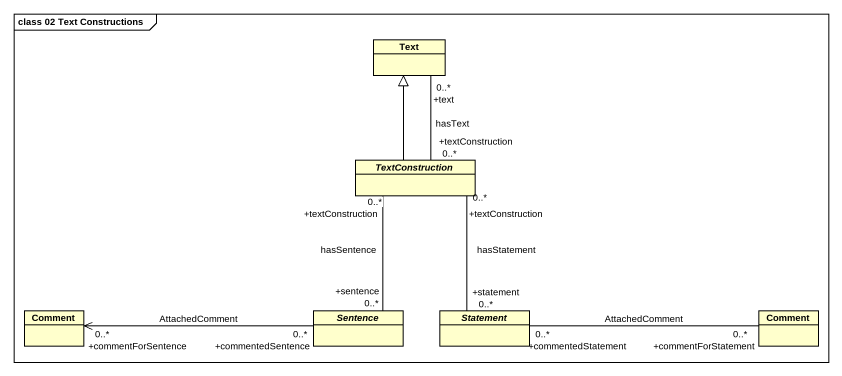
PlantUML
@startuml
mainframe class 02 Text Constructions
hide circle
hide empty members
class Text
abstract class TextConstruction
class Comment
abstract class Sentence
abstract class Statement
class "Comment" as Comment_2
TextConstruction -up-|> Text
TextConstruction "+textConstruction\n0..*" -up- "+text\n0..*" Text : hasText
TextConstruction "+textConstruction\n0..*" -- "+sentence\n0..*" Sentence : hasSentence
TextConstruction "+textConstruction\n0..*" -- "+statement\n0..*" Statement : hasStatement
Sentence "+commentedSentence\n0..*" -left-> "+commentForSentence\n0..*" Comment : AttachedComment
Statement "+commentedStatement\n0..*" -right- "+commentForStatement\n0..*" Comment_2 : AttachedComment
@enduml
